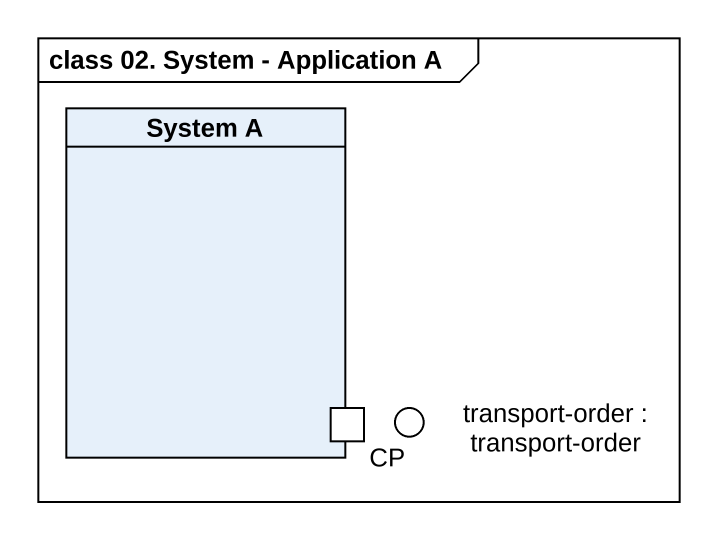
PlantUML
@startuml
mainframe class 02. System - Application A
rectangle "System A" as System_A {
  port CP
}
() "transport-order : transport-order" as transport_order
@enduml
